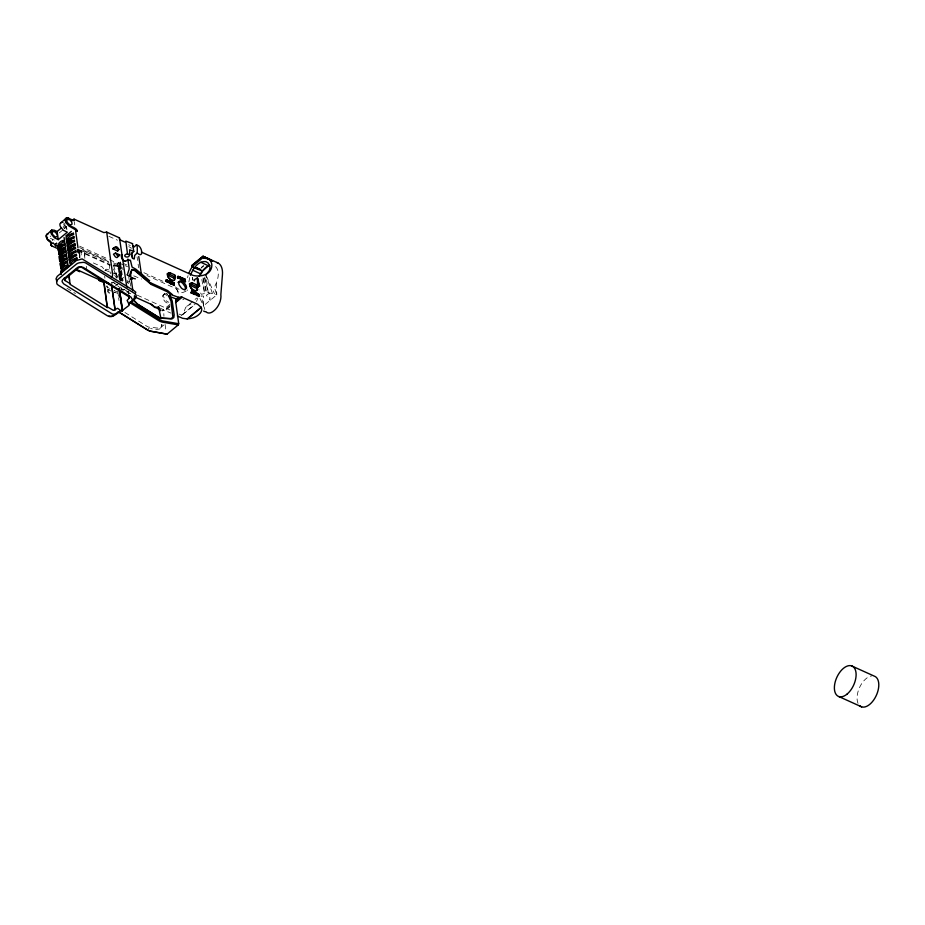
<?xml version="1.0" encoding="UTF-8"?>
<svg xmlns="http://www.w3.org/2000/svg" width="925" height="925" viewBox="0 0 925 925"><rect width="100%" height="100%" fill="white"/><g stroke="black" fill="none" stroke-linecap="round" stroke-linejoin="round"><path stroke-width="0.69" stroke-dasharray="4.62 3.47" d="M188.885 281.882L189.683 277.569M178.999 314.026L181.601 315.205L183.034 314.315L185.682 307.412L196.69 298.023M196.528 301.446L197.858 297.989M203.662 305.701L203.604 296.116L201.095 295.907L203.662 305.701L216.808 294.832L214.323 287.247C217.826 280.946 221.433 269.684 213.687 265.151M159.852 308.037L163.667 309.759L163.933 316.246M123.707 265.024L119.834 263.267L117.822 264.527L117.776 266.446L110.642 265.44M109.682 292.473L109.289 293.341L107.728 291.838A7.007 3.897 -65.7 0 1 107.462 291.537M128.217 283.686L129.801 281.443M109.925 288.6L107.658 290.589A6.556 3.642 -65.7 0 0 108.306 291.606L109.323 292.543M115.405 285.432L117.151 284.715M186.017 291.259L182.445 292.612L178.062 291.641L176.652 288.947L146.959 275.523M187.012 290.554L187.625 289.93M169.946 305.666L166.072 308.869L166.13 309.887L169.969 306.106M120.747 281.165L118.758 267.001C121.221 265.88 114.18 265.452 112.792 263.324L118.134 279.096M124.944 312.511L146.867 326.271A6.498 3.561 50.4 0 0 149.468 327.219C152.787 326.618 162.407 330.93 161.794 324.305C163.528 331.046 154.302 329.312 150.602 328.514M165.101 293.41L162.476 295.699A5.469 3.006 50.4 0 0 162.881 298.59L164.985 301.573A4.902 2.694 50.4 0 0 168.558 303.18M164.419 293.63L163.598 294.763A5.469 3.006 50.4 0 0 164.002 297.653L166.118 300.637A4.902 2.694 50.4 0 0 168.87 302.209M120.608 278.425L118.92 266.099L119.256 267.094M63.166 226.532L65.166 224.867M63.328 227.955L65.467 226.186M64.38 228.348L65.953 227.041M59.293 232.915L63.536 229.4M64.6 228.521L66.727 226.764M84.857 258.329L84.233 251.403L108.861 262.527M105.022 270.331L106.664 269.14L109 269.996M119.811 280.425L117.394 263.255L120.435 262.099L126.956 265.047M111.451 283.42L113.07 282.079L120.215 287.918M120.551 279.928L123.672 277.338M116.735 285.201L117.857 284.264M127.083 282.83L129.118 281.154M201.396 267.325L203.442 265.625M200.76 268.458L203.835 265.914M169.98 304.325L162.106 310.835L164.615 310.372L170.882 313.089M166.13 309.887L169.992 306.684M160.753 327.531L163.794 325.01M181.601 315.205L194.632 304.429M183.034 314.315L196.181 303.446M186.838 306.175L191.336 303.851M162.106 310.835L163.667 309.759M130.309 245.449L128.587 244.824M107.739 289.93L107.913 289.826A1.642 0.902 50.4 0 1 108.63 289.907L107.647 289.629M116.111 265.209L118.018 265.891M183.902 299.457L182.722 299.769M163.286 294.555L163.979 294.347A4.902 2.694 50.4 0 1 167.541 295.954M79.793 257.647C80.44 252.93 77.434 252.849 77.041 249.403M77.191 249.334L77.608 252.305L77.631 249.241L83.921 251.658M113.336 262.862L117.822 264.527M122.25 289.594L124.262 289.294M105.253 270.227L110.387 272.378M116.527 284.507L117.267 284.507M119.903 279.362L119.163 274.02L115.683 273.025M115.845 265.544L113.197 265.186M111.694 272.933L119.163 274.02M216.253 283.362L216.808 294.832L208.206 292.624L201.315 294.3L198.806 289.513M114.608 291.028L117.417 291.606M117.752 293.179L114.816 292.531A6.498 4.058 -8 0 1 114.295 292.404M130.772 293.768L125.453 291.329M133.755 275.847L141.513 279.038M108.618 261.636L79.284 248.386M108.873 236.303L117.487 240.188M128.748 246.686L131.026 247.715L131.142 248.571M63.212 222.705L65.189 223.596M143.895 272.702L164.754 282.125M175.172 286.843L181.265 290.82M125.002 265.602L127.592 266.77M79.573 246.166L108.271 259.127M109.566 259.717L117.394 263.255M79.631 247.634L108.144 260.515M122.528 267.938L118.99 266.134L120.608 277.743M118.758 267.001L120.527 267.799L122.007 280.807M123.21 269.418L120.157 267.637M77.897 250.051L110.376 264.735M50.378 238.303L54.274 240.061M77.665 250.629L110.144 265.302M165.864 293.502L167.702 294.335L166.766 293.792M93.321 262.92L102.224 266.943L103.577 268.736M137.293 295.179L169.876 309.91M127.997 291.803L123.499 289.062M108.283 289.779L111.162 291.051M121.071 288.669L122.493 289.467M63.409 224.058L64.738 225.006M114.133 273.06L116.573 275.107L117.868 277.986M115.706 284.241L113.266 282.194M108.306 287.698L106.849 285.767M108.075 288.276L106.363 286.322M66.97 288.242L75.492 293.549M50.135 235.979L50.794 236.534M114.7 275.188L116.504 277.974M123.626 290.334L122.921 289.248M111.52 282.171L112.145 283.119M65.328 225.677L65.814 226.428A3.642 2 50.4 0 1 66.195 229.146M199.962 298.428L204.506 308.141A12.06 6.706 -65.7 0 0 204.807 309.517M206.414 276.251L214.554 293.919M176.652 288.947L178.305 293.075M113.509 268.967L117.036 278.02M212.368 293.248L205.824 274.979L208.206 292.624L204.437 275.904L206.287 292.67L202.922 276.575L204.483 292.971L201.326 276.991M192.354 277.697L193.279 280.391M120.805 286.981L121.707 289.618M193.013 280.402L192.261 277.697L192.805 280.46M77.457 249.276L78.486 252.178L78.324 249.241L78.902 252.224L78.486 249.253L79.804 257.508L78.567 249.264M79.92 256.26L78.845 249.368L79.804 256.202M79.03 249.449L80.036 256.306M165.078 324.397L166.037 331.196M137.073 256.861L137.594 260.503M138.102 264.145L138.611 267.787M130.171 282.645L130.726 286.137M128.772 277.014L129.812 284.438M127.141 280.275L127.523 282.946M128.644 290.993L129.003 293.549M120.435 262.099L123.048 280.703M119.834 263.267L122.435 281.385M119.233 263.359L121.626 280.368M121.163 280.483L119.221 266.828M118.435 262.399L121.048 281.235M117.221 264.619L117.44 266.192M118.527 273.904L119.29 279.315M118.423 296.312L117.752 290.843M118.62 297.723L119.013 300.544M109.057 263.926L110.422 273.65M104.641 276.263L104.907 278.147M84.233 251.403L85.181 258.191M86.326 266.331L86.904 270.401M74.37 222.046L74.763 224.902M78.07 249.207L78.047 252.201M66.554 226.764L66.935 229.481M128.182 291.236L128.563 294.023M118.932 266.851L120.828 281.096M121.776 288.218L122.343 292.485M128.217 291.051L128.587 293.907M81.03 250.351L81.238 256.005M858.042 703.382A16.638 9.262 -65.7 0 1 859.961 686.662A16.638 9.262 -65.7 0 1 871.72 675.897M187.521 277.65A19.517 10.857 -65.7 0 1 188.076 275.581M114.746 290.427A6.093 3.804 -8 0 1 114.261 290.311M149.214 328.421A7.308 4.012 50.4 0 1 148.289 328.259M52.413 239.471A3.642 2 50.4 0 1 52.263 240.673M115.07 292.624A6.07 3.792 -8 0 1 114.584 292.508M209.2 293.41L206.367 295.26L210.229 300.267L209.2 293.41M105.866 270.343L105.138 270.1L105.866 270.343"/><path stroke-width="1.39" d="M197.846 287.178L191.868 284.484L190.215 285.443C189.336 288.808 198.32 293.468 196.828 288.427L197.834 287.606L197.696 286.068M194.389 280.888L194.655 279.535L197.43 277.963L199.731 286.195L199.083 286.241L197.43 277.963L197.557 285.675L198.343 286.056L197.43 277.963M198.84 295.364L197.557 293.873A1.168 0.648 50.4 0 0 197.117 294.058L197.464 295.595L198.713 296.358A1.156 0.636 50.4 0 0 199.141 296.173L198.054 294.254L198.794 295.48M60.969 273.245L61.617 271.21M184.376 279.257L185.289 279.315L185.312 281.72L184.237 278.83L183.381 278.448L182.988 279.859L182.491 278.413L180.329 278.194L180.56 277.65M183.381 278.448L183.266 279.627L182.78 278.171L181.277 277.858C173.992 273.765 181.531 279.003 177.739 277.939M183.335 280.818L183.497 279.338L183.728 281.003L184.537 281.003L183.774 279.107L183.624 280.587L182.861 280.61L182.248 278.772L182.479 280.437L182.526 278.541L183.624 280.587M130.02 275.904L131.454 270.99M170.524 283.293L169.46 280.784C164.916 280.946 173.206 285.374 168.778 282.079L169.171 281.177L169.506 282.044L168.708 282.495M168.778 282.079L169.171 281.177M193.579 293.722L191.833 292.497L192.227 291.595L192.562 292.462L191.07 292.947L191.799 290.878L193.579 293.722L191.07 292.947M191.833 292.497L192.227 291.595M57.743 246.212C57.963 243.367 61.709 239.552 64.496 240.616L57.743 246.212L57.94 247.565L60.83 245.171M57.94 247.565L58.379 245.888M58.24 249.738C58.483 246.906 62.195 243.078 64.993 244.142L58.24 249.738L58.425 251.091C58.68 248.258 62.391 244.431 65.189 245.507L65.49 247.669L58.737 253.265L58.922 254.618C59.177 251.785 62.877 247.958 65.687 249.033L65.987 251.195L59.235 256.792L59.42 258.144C59.663 255.312 63.374 251.484 66.184 252.56L66.484 254.722L59.72 260.318L59.917 261.671C60.16 258.838 63.871 255.011 66.669 256.086L66.982 258.248L60.218 263.845L60.911 268.724L64.773 265.533M58.737 253.265C58.98 250.432 62.692 246.605 65.49 247.669M59.235 256.792C59.477 253.959 63.189 250.132 65.987 251.195M59.72 260.318C59.975 257.485 63.686 253.658 66.484 254.722M60.218 263.845C60.472 261.012 64.183 257.185 66.982 258.248M60.414 265.197C60.657 262.365 64.368 258.537 67.167 259.613L67.479 261.775C64.669 260.711 60.969 264.538 60.715 267.371L66.797 261.474M60.911 268.724C61.154 265.891 64.866 262.064 67.664 263.139L67.976 265.302L61.212 270.898L60.923 274.494L61.547 271.418M61.212 270.898C61.455 268.065 65.166 264.238 67.976 265.302M71.849 263.613L61.397 272.262L61.501 271.673M71.884 220.878L74.023 219.109L103.843 232.591L106.699 232.106L119.464 237.864L119.568 239.656L124.84 242.073M61.397 272.262L61.593 271.256M196.805 290.543C193.128 292.797 187.428 285.085 191.163 283.524M196.643 288.542L196.771 287.236A2.208 1.214 50.4 0 1 196.817 288.299L196.771 290.508M168.292 282.287L168.743 280.46M191.348 292.716L191.799 290.878M112.711 248.79L115.613 246.698A2.787 1.526 50.4 0 1 117.729 247.657L118.943 249.461L117.648 251.022L112.711 248.79L114.029 247.657M174.49 277.095C176.848 285.709 163.262 276.02 168.882 273.384M119.707 254.884L117.105 257.601A3.249 1.781 50.4 0 1 115.301 256.792L113.474 254.213L115.532 252.999L119.707 254.884L118.874 255.774A2.787 1.526 50.4 0 1 116.747 254.814L115.532 252.999M127.141 274.852L129.604 276.54L131.304 270.84M129.662 254.838C128.575 259.613 120.562 255.45 127.477 253.843L129.662 254.838L129.627 249.762L133.79 251.45L131.234 253.97L132.576 258.144A2.174 1.191 50.4 0 0 134.275 258.919L134.68 255.404L137.201 252.988C137.917 236.904 134.229 250.756 133.246 245.877M130.321 260.572L127.893 259.324C125.014 264.33 120.007 258.214 121.661 254.572M190.446 275.234C192.92 268.793 198.1 260.665 205.94 261.648L208.021 262.908L209.651 265.625A22.2 10.268 44.8 0 1 209.975 267.834L209.836 268.643A21.899 13.702 56.8 0 1 209.085 270.933L205.824 274.979M131.489 270.875L132.356 269.707L134.391 270.505A6.198 3.873 -8 0 1 135.501 271.187L151.076 284.414L167.171 291.687L170.662 294.485L178.467 297.295L182.028 297.203L197.649 304.256L201.234 307.424L187.301 318.952L182.618 318.292L177.392 316.026M202.124 271.927L201.974 272.251A19.517 10.857 -65.7 0 0 200.783 274.332M109.057 315.945A3.665 2.625 2.4 0 0 111.139 316.292L113.139 315.76L118.365 311.76L147.214 329.658A12.985 7.123 50.4 0 0 151.596 331.451L167.078 334.145L178.248 324.906L178.71 323.738L175.6 301.053L176.004 299.515L178.467 297.295M46.655 234.881L46.366 235.505A5.018 2.752 50.4 0 0 46.747 238.153M184.988 289.907L185.289 289.224A5.469 3.006 50.4 0 0 184.884 286.334L182.78 283.351A4.902 2.694 50.4 0 0 179.207 281.743L178.016 282.414M69.017 274.424L70.057 284.345L107.312 307.551L103.993 281.489L103.08 282.252M199.245 276.251L200.459 273.812A16.638 9.262 -65.7 0 1 208.414 265.787L209.802 265.371M174.293 278.356L174.443 278.101A2.116 1.168 50.4 0 0 174.328 276.968M167.159 281.686L166.061 280.483M178.814 278.321C182.63 278.552 174.201 275.037 181.554 277.627L182.479 280.437M134.483 295.676L134.403 298.162L130.055 302.776L158.383 320.42A12.985 7.123 50.4 0 0 162.765 322.212L178.248 324.906M56.148 243.738C52.725 244.119 58.09 247.553 55.65 245.518M130.61 278.911L131.951 277.974L135.362 278.83M54.899 244.813L55.454 244.223M131.859 269.429L134.541 269.961A6.498 4.058 -8 0 1 135.709 270.69L150.96 283.64L150.081 282.611L167.633 290.543L172.142 294.439M68.08 218.103L66.172 218.138L59.998 223.711A5.469 3.006 50.4 0 0 60.403 226.613L63.42 230.325L67.317 232.198L58.287 239.667L57.142 231.504L54.182 230.175L51.788 230.048L46.343 235.008A5.469 3.006 50.4 0 0 46.747 237.91C46.019 240.558 56.286 245.449 53.28 243.055M51.788 230.048L50.968 231.181A5.469 3.006 50.4 0 0 51.372 234.071L54.402 237.794L58.287 239.667M66.172 218.138L65.351 219.283A5.469 3.006 50.4 0 0 65.756 222.173L68.785 225.897L76.821 230.533M57.142 231.504L61.154 228.186M65.779 235.991L71.317 231.4M71.121 235.355L73.607 234.603L73.41 233.25L66.161 239.483L66.843 240.199M73.907 236.777L67.155 242.362C63.975 241.078 71.838 236.904 73.907 236.777L74.104 238.13C72.023 238.268 64.16 242.442 67.34 243.726M69.271 242.119L71.202 240.523M74.405 240.303L67.652 245.888C64.565 244.582 72.289 240.442 74.405 240.303L74.59 241.656C72.52 241.795 64.657 245.969 67.837 247.252M61.825 252.224L63.756 250.629M74.902 243.83L68.138 249.415C64.97 248.131 72.821 243.957 74.902 243.83L75.087 245.183L73.156 246.778M75.399 247.357L68.635 252.941C65.559 251.681 73.283 247.484 75.399 247.357L75.584 248.709C73.48 248.813 65.721 253.092 68.832 254.306L69.132 256.468L75.896 250.883L76.081 252.236L73.595 252.988L68.647 257.52M76.382 254.41L69.629 259.994C66.45 258.711 74.312 254.548 76.382 254.41L76.578 255.762C74.497 255.901 66.646 260.075 69.814 261.359M76.879 257.936L70.127 263.521C67.051 262.214 74.775 258.075 76.879 257.936C78.267 260.098 73.699 259.15 75.26 261.428M107.578 306.961L113.347 310.372L117.648 308.279L121.441 311.147L128.806 305.562A1.758 1.26 2.4 0 0 129.211 304.718L127.13 300.44L129.407 297.919L129.257 296.971L81.342 267.14L78.96 267.452L64.669 279.385L64.9 280.425L70.323 283.755M118.886 312.014L120.227 310.904M128.714 303.886L130.055 302.776M167.876 275.349L169.599 274.413L175.449 277.061L174.501 278.344C176.028 283.397 167.009 278.726 167.876 275.349L174.501 278.344M167.182 281.616L165.945 280.923L167.876 281.975L166.789 279.986L167.564 280.714M166.974 280.633L167.887 280.645L166.535 280.206L167.437 281.454L166.234 280.68M168.454 280.691L169.46 280.784M171.09 283.917C170.72 281.454 172.119 284.68 170.454 283.628L170.431 281.223L172.062 282.437C172.362 284.518 169.68 280.541 172.05 283.166M171.992 281.928L171.784 282.668M188.781 273.522A19.517 10.857 -65.7 0 1 191.695 267.626L191.741 265.625L203.014 256.26L217.918 262.943M191.741 265.625L203.026 256.294L212.6 261.093M170.454 283.628L170.431 281.223M172.062 282.322L174.039 282.853L173.831 283.593L174.039 282.853M177.6 277.558L178.513 277.569M179.265 277.523L178.594 277.153L179.542 277.292M191.903 266.805L203.188 257.462L211.016 259.971L203.037 256.364L203.454 257.798A19.517 10.857 -65.7 0 1 211.513 263.162A14.638 10.291 -12.7 0 1 211.848 265.487C211.455 274.956 200.586 277.222 193.013 275.419L141.363 252.074M172.767 283.119L174.131 284.091L172.813 283.42M172.871 283.871L174.293 284.53L174.085 285.27L172.871 283.871L174.131 284.091M172.339 282.09L172.362 284.495L174.085 285.27M172.929 284.276L173.148 283.64M179.855 276.853L180.167 279.026L181.531 279.535C178.571 277.824 183.474 279.651 180.606 277.963M180.444 279.038L180.676 278.413M181.531 279.535L180.387 278.645M181.948 280.194L181.924 277.789M184.237 278.83L183.104 278.679M185.289 279.315L185.312 281.72M184.676 281.431L184.653 279.026M133.501 300.255L137.12 304.001L158.036 317.032A6.498 3.561 50.4 0 0 160.638 317.98L171.194 318.582L172.848 317.021L170.998 301.099L168.639 296.173L170.662 294.485M208.264 265.891L202.182 271.441M175.542 302.567L182.028 297.203M191.51 291.109L192.516 291.202M193.348 293.63L193.267 291.537L194.62 293.722L194.585 292.138L194.493 293.688M195.221 292.427C196.909 295.792 192.099 293.699 193.903 291.826M195.718 293.491L196.586 295.433L195.718 293.491C194.412 290.762 196.158 296.046 193.73 294.081M196.586 295.433L196.643 293.537L196.875 295.202M197.198 293.317L196.99 294.069L197.198 293.317L194.585 292.138M187.301 318.952L201.234 307.424M135.524 293.098L135.778 292.219L134.229 290.866L82.105 258.907L76.382 260.526L57.2 276.39L56.02 278.807L56.853 281.293M127.338 274.829L128.945 269.834A3.249 1.815 -65.7 0 0 129.118 268.077L127.893 259.324M63.247 241.864L64.692 241.98L64.993 244.142M131.142 279.477L132.529 278.992M194.389 293.942L193.267 291.537M119.337 312.13C115.625 314.026 112.122 318.605 107.508 315.841L58.807 285.501A5.619 1.931 21.7 0 1 56.899 283.859L56.61 281.582A7.123 5.088 2.4 0 1 58.182 279.188L76.243 264.249A7.123 5.088 2.4 0 1 79.307 262.793L82.868 262.376A5.619 5.018 -41.1 0 1 85.898 263.093L134.599 293.433C139.744 296.752 131.431 302.544 129.986 302.151M111.358 277.211L112.318 276.552L112.619 274.17L106.699 232.106M166.026 279.766L167.263 280.402M67.328 218.069L65.953 219.306A5.018 2.752 50.4 0 0 66.323 221.954C68.057 227.041 74.937 226.186 77.307 230.626M60.807 222.578L62.31 222.405M47.152 233.875L47.834 233.667M47.117 234.464L47.742 234.268M73.41 233.25C71.398 233.366 63.536 237.621 66.658 238.835M75.087 245.183L72.601 245.934L67.652 250.467M75.896 250.883C73.815 251.01 65.953 255.184 69.132 256.468M161.008 318.72L158.568 306.973L154.995 307.539L150.683 304.105L151.665 304.51A6.521 2.59 51 0 1 154.198 306.637L160.927 310.291M132.391 243.714L133.79 251.45M168.639 296.173L176.444 298.972M169.911 272.748L169.599 274.413M192.227 282.772L191.868 284.484M178.71 323.738L163.077 321.01A12.164 6.683 50.4 0 1 158.961 319.333L130.841 301.816M131.951 277.974L132.726 278.136M107.312 307.551L103.681 281.743L98.767 280.298L101.993 281.767M170.119 272.817L168.847 272.806L168.94 274.482M192.446 282.842L191.128 282.946L191.221 284.611M109.427 283.894L103.993 281.489M193.209 267.221L199.731 269.302L196.308 267.764M190.816 283.351L189.613 283.536A2.208 1.214 50.4 0 0 189.764 285.108L190.03 285.559M168.5 273.326L167.344 273.476A2.116 1.168 50.4 0 0 167.448 274.933L167.679 275.361M67.675 217.976L68.901 218.369M167.078 334.145L150.775 331.185A12.164 6.683 50.4 0 1 146.67 329.508L118.365 311.76M150.683 304.105L135.374 297.179M178.051 276.39L178.918 277.037M203.627 311.089L205.258 311.748M203.188 257.462L205.743 258.514M209.57 260.087L212.126 261.127M193.186 267.325L202.113 270.99L200.528 269.869M149.688 280.795L135.871 269.187L132.067 267.094L130.425 260.26M196.817 267.892L199.349 269.013M125.176 261.266L122.701 260.156L121.938 254.733M132.703 243.68L125.823 241.113L127.477 253.843M136.114 245.218C141.93 244.073 144.624 259.671 137.201 252.988M68.577 218.265L74.254 220.798L74.023 219.109M114.781 247.576L118.943 249.461M169.772 272.644L174.386 274.737M192.053 282.784L196.933 284.9L197.834 287.606M184.965 281.2L185.601 281.489M190.215 285.443L196.828 288.427M170.154 281.454L174.108 283.362M192.978 291.78L193.614 292.069M194.308 292.369L197.279 293.826M196.354 293.78L196.99 294.069M170.963 283.038L171.761 283.397M170.732 283.397L171.368 283.686M172.64 284.252L174.363 285.039M51.43 245.784L58.217 248.802M76.093 269.279L103.681 281.743M75.873 269.961L79.781 271.719M851.543 665.861L874.229 676.106A16.638 9.262 -65.7 0 1 875.894 696.305A16.638 9.262 -65.7 0 1 859.545 705.602M838.952 696.606L861.626 706.862M200.794 262.249L208.414 265.787M192.782 270.216L200.459 273.812M50.702 242.165L47.291 238.974M196.32 284.703L197.592 286.149M51.025 244.917L51.765 245.888M198.227 294.636L197.834 295.376L198.991 296.127A1.156 0.636 50.4 0 0 199.418 295.931L199.06 294.404L197.834 293.641A1.168 0.648 50.4 0 0 197.407 293.826L198.366 295.769L198.401 294.832M48.898 240.095L49.557 240.65M177.993 278.298L179.462 278.402M179.277 277.951L178.594 277.153M174.652 275.002L175.311 276.008M133.593 299.943L137.663 304.152L158.591 317.183A7.308 4.012 50.4 0 0 161.505 318.246L172.038 318.871L173.831 317.587L174.166 314.882L172.2 300.926L170.119 296.116M174.975 275.245L175.392 276.344M76.983 230.822L77.226 231.4M138.773 256.56L141.259 273.384L142.196 275.06M117.336 250.317L117.648 251.022M166.003 281.108C170.061 284.796 164.049 276.853 167.887 280.645M192.227 291.433L193.302 293.953M169.171 281.015L170.246 283.536M191.938 291.826L192.273 292.693M168.882 281.408L169.217 282.275M178.236 277.801L177.889 277.327M51.095 245.391L50.493 241.217M159.909 311.101L158.568 306.973M115.151 309.771L111.578 284.865L115.001 309.887M64.507 277.72L64.9 280.425L64.553 277.708M175.299 275.939L175.553 277.465M131.755 252.907L132.529 258.422M130.321 272.632L132.865 290.704M119.464 237.864L126.679 286.392A4.139 2.278 50.4 0 0 127.072 287.028M119.29 290.057L120.285 297.133L119.152 288.785M75.573 230.626L77.989 247.808M64.496 240.616L64.079 237.494M68.913 276.205L69.479 280.275M64.75 277.824L65.132 280.553M59.316 258.457L59.72 261.312M64.53 277.697L64.9 280.425M128.748 295.422L129.13 298.208L128.76 295.341M119.256 288.704L122.239 310.939M132.518 299.804L131.026 297.145L83.377 267.452L80.302 266.689A4.544 3.249 2.4 0 0 77.145 267.776L63.166 279.338A4.544 3.249 2.4 0 0 62.125 281.732L63.605 283.813L112.26 313.968A4.394 3.133 2.4 0 0 115.139 314.188M216.658 262.492A19.517 10.857 -65.7 0 1 222.439 274.783L220.855 294.601A12.06 6.706 -65.7 0 1 215.606 309.239A20.246 11.262 -65.7 0 1 212.345 311.933A12.06 6.706 -65.7 0 1 205.94 311.679M201.222 307.192A12.117 7.562 -8 0 1 198.875 314.535A22.397 13.967 -8 0 1 197.002 315.992A12.117 7.562 -8 0 1 187.255 318.755M47.476 237.898A3.642 2 50.4 0 1 47.291 237.158M179.138 281.489L178.837 282.16A5.469 3.006 50.4 0 0 179.242 285.05L181.346 288.033A4.902 2.694 50.4 0 0 184.919 289.652L186.411 288.299A5.469 3.006 50.4 0 0 186.006 285.409L183.902 282.426A4.902 2.694 50.4 0 0 180.329 280.807L179.138 281.489M71.768 230.892L71.768 230.892M52.679 231.504L52.343 231.886A3.642 2 50.4 0 0 52.737 234.615L55.142 236.973L57.165 236.615A3.642 2 50.4 0 0 56.783 233.898L55.049 231.921L52.679 231.504M67.352 219.375L67.016 219.745A3.642 2 50.4 0 0 67.398 222.474L69.814 224.833L71.838 224.474A3.642 2 50.4 0 0 71.456 221.757L69.722 219.78L67.352 219.375M181.508 297.017L177.242 301.168L176.259 300.822L181.508 297.017M56.645 243.344L56.043 243.726L56.645 243.344M122.551 310.731L119.325 288.658L122.551 310.731M847.057 694.108A16.638 9.262 -65.7 0 0 853.625 667.11A16.638 9.262 -65.7 0 0 835.055 682.477A16.638 9.262 -65.7 0 0 847.057 694.108"/></g></svg>
